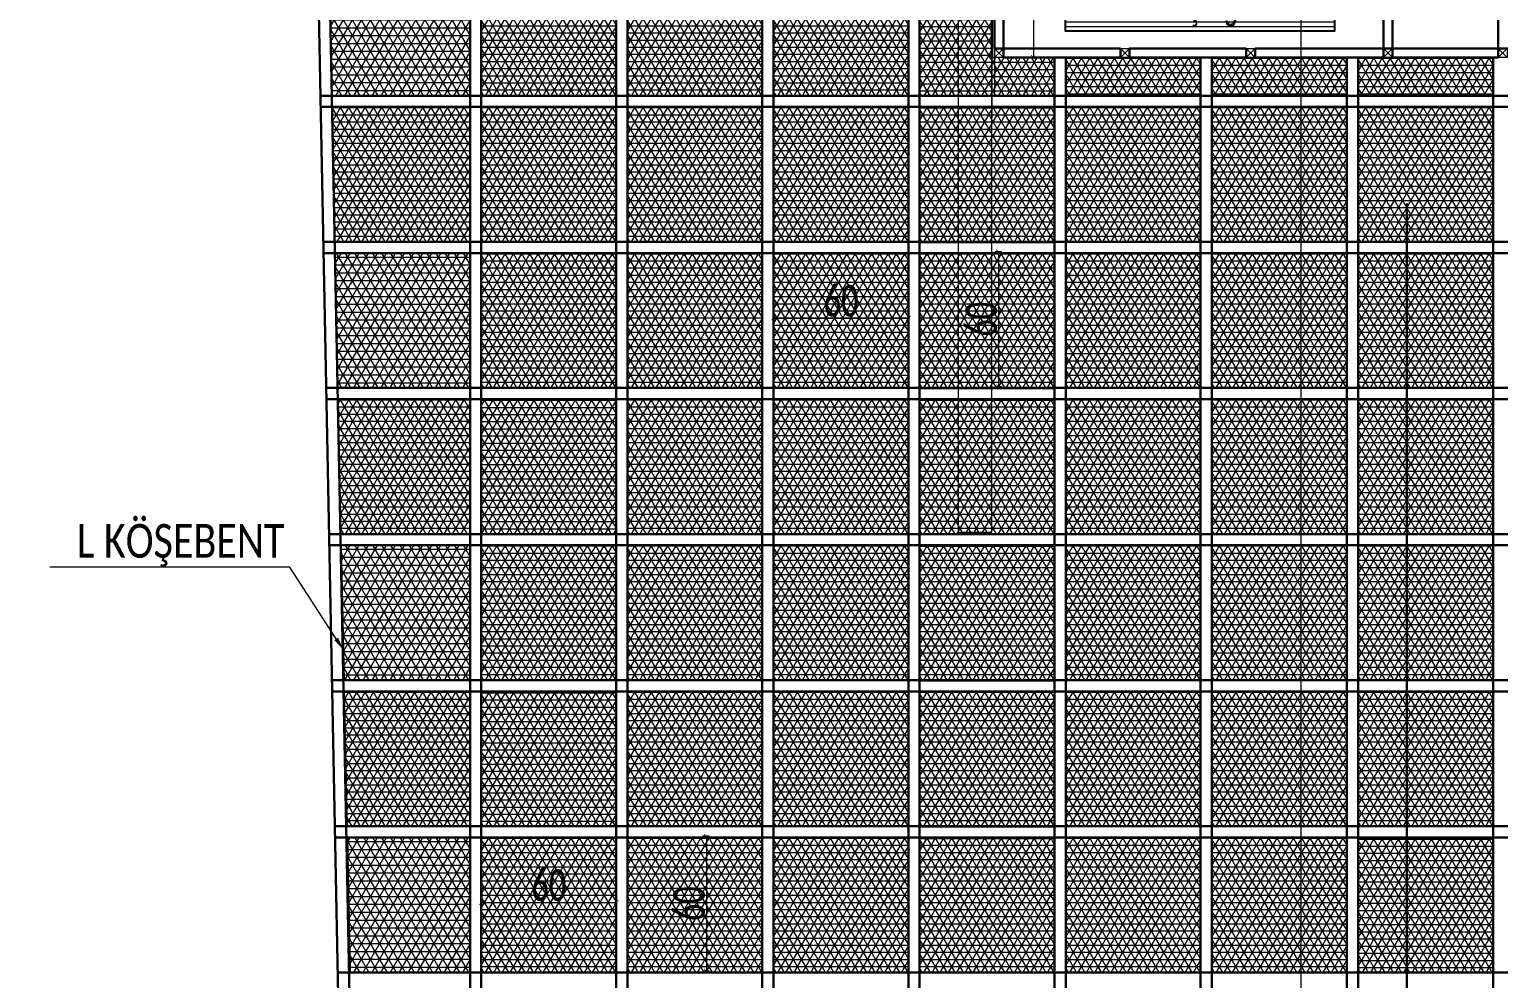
# Model space of a CAD drawing. Header units: millimetres. Extents: x -24 to 530668, y -246875 to -2983.
# Drawn here: x 264647 to 265301, y -110185 to -109763 of the extents above; entities that cross this region are included whole.
import ezdxf
from ezdxf import colors
from ezdxf.entities.mleader import LeaderData, LeaderLine
from ezdxf.enums import TextEntityAlignment as Align
from ezdxf.math import Vec2, Vec3

# ---------------------------------------------------------------- set-up
doc = ezdxf.new("R2010")
doc.units = ezdxf.units.MM
doc.header["$PDMODE"] = 2
doc.layers.get('0').update_dxf_attribs({"lineweight": 20})
for name, color, linetype, lineweight in [('aydınlatma yazı', 1, 'Continuous', 20), ('KP', 167, 'Continuous', 30), ('t_alçıpan', 24, 'Continuous', 25), ('t_demir', 103, 'Continuous', 20), ('t_kutu p', 50, 'Continuous', 30), ('t_olcu', 252, 'Continuous', 20), ('t_tarama', 253, 'Continuous', 5), ('t_yazı', 23, 'Continuous', 25), ('tarama', 137, 'Continuous', 15), ('ölçü', 251, 'Continuous', 5)]:
    doc.layers.add(name, color=color, linetype=linetype, lineweight=lineweight)
doc.layers.add('t_mekanik', color=10, linetype='Continuous')
doc.layers.add('yazı', color=11, linetype='Continuous')
doc.styles.add('BUYUKYAZI', font='arial.ttf', dxfattribs={"height": 20})
doc.styles.add('text2', font='calibri.ttf', dxfattribs={"width": 0.8})
doc.styles.add('txt_tur_1', font='arial.ttf', dxfattribs={"height": 1.5})
doc.styles.add('Ölçü50', font='calibri.ttf', dxfattribs={"width": 0.7})
doc.dimstyles.new('olcu10', dxfattribs={"dimtxt": 14, "dimasz": 2, "dimexe": 1.25, "dimexo": 0.625, "dimgap": 0.5, "dimtad": 1, "dimdec": 1, "dimrnd": 0.5, "dimzin": 9, "dimtxsty": 'Ölçü50', "dimblk": 'ARCHTICK', "dimcen": 2, "dimclrd": 256, "dimclre": 256, "dimclrt": 6, "dimazin": 2, "dimtfac": 1, "dimtdec": 1, "dimtix": 1, "dimtmove": 0, "dimatfit": 3, "dimldrblk": 'ARCHTICK', "dimfxl": 1, "dimlwd": -1, "dimarcsym": 0})

# ---------------------------------------------------------------- blocks, each defined once
blk = doc.blocks.new('A$C50296203')
at = {"layer": 't_kutu p', "lineweight": 9}
for p, q in [((4, 4, 0), (0, 0)), ((4, 0), (0, 4))]:
    blk.add_line(p, q, dxfattribs=at)
blk.add_lwpolyline([(4, 4), (4, 0), (0, 0), (0, 4)], close=True, dxfattribs=at)
blk = doc.blocks.new('menfez')
at = {"layer": 't_demir', "linetype": 'ByBlock'}
for p, q in [((-22, 120), (-22, 0)), ((-20, 120), (-20, 0)), ((-18, 120), (-18, 0)), ((-16, 120), (-16, 0)), ((-14, 120), (-14, 0)), ((-12, 120), (-12, 0)), ((-10, 120), (-10, 0)), ((-8, 120), (-8, 0)), ((-6, 120), (-6, 0)), ((-4, 120), (-4, 0)), ((-2, 120), (-2, 0))]:
    blk.add_line(p, q, dxfattribs=at)
at = {"layer": 't_mekanik', "linetype": 'ByBlock'}
blk.add_lwpolyline([(0, 0), (0, 120), (-24, 120), (-24, 0), (0, 0)], dxfattribs=at)
at = {"layer": 't_yazı', "style": 'BUYUKYAZI', "width": 0.6}
blk.add_text('Emiş ağzı', height=14, rotation=270, dxfattribs=at).set_placement((-22.14, 85.33), align=Align.BOTTOM_LEFT)
blk = doc.blocks.new('EMİSH ALANI')
at = {"layer": 'KP', "color": 251}
for p, q in [((265130.57, -109796.37), (265130.57, -109843.97)), ((265187.77, -109839.97, 0), (265131.77, -109839.97, 0))]:
    blk.add_line(p, q, dxfattribs=at)
at = {"layer": 'KP', "color": 251, "elevation": 0}
for points in [[(265131.77, -109839.97), (265131.77, -109800.37), (265187.77, -109800.37)], [(265135.77, -109796.37), (265135.77, -109843.97), (265187.77, -109843.97), (265187.77, -109839.97)], [(265523.77, -109839.97), (265247.77, -109839.97), (265247.77, -109843.97), (265304.77, -109843.97), (265304.77, -109796.37)], [(265308.77, -109796.37), (265308.77, -109843.97), (265355.77, -109843.97), (265355.77, -109796.37)], [(265243.77, -109839.97), (265191.77, -109839.97), (265191.77, -109843.97), (265243.77, -109843.97), (265243.77, -109839.97)]]:
    blk.add_lwpolyline(points, dxfattribs=at)
at = {"layer": 't_alçıpan', "ltscale": 0.1}
blk.add_line((265130.57, -109843.97), (265131.77, -109843.97, 0), dxfattribs=at)
at = {"layer": 't_olcu', "rotation": 89.99999999999999}
blk.add_blockref('menfez', (265283.12, -109808.17), dxfattribs=at)
at = {"layer": 't_olcu', "linetype": 'ByBlock', "rotation": 180}
for p in [(265135.77, -109839.97, 0), (265191.77, -109839.97, 0), (265247.77, -109839.97, 0), (265308.77, -109839.97, 0), (265359.77, -109839.97, 0)]:
    blk.add_blockref('A$C50296203', p, dxfattribs=at)
blk = doc.blocks.new('_ArchTick')
at = {"color": 0, "linetype": 'ByBlock', "const_width": 0.15}
blk.add_lwpolyline([(-0.5, -0.5), (0.5, 0.5)], dxfattribs=at)
blk = doc.blocks.new('*D910')
at = {"layer": 'DEFPOINTS', "color": 0, "transparency": 16777216}
for p in [(265151.83, -109936.02, -0.4), (265149.04, -109983.97), (265153.61, -109983.97, -0.4)]:
    blk.add_point(p, dxfattribs=at)
at = {"layer": 'ölçü', "lineweight": -2, "transparency": 16777216}
for p, q in [((265151.21, -109936.02), (265147.79, -109936.02)), ((265152.98, -109983.97), (265147.79, -109983.97))]:
    blk.add_line(p, q, dxfattribs=at)
at = {"layer": 'ölçü', "transparency": 16777216}
blk.add_line((265149.04, -109936.02), (265149.04, -109983.97), dxfattribs=at)
at = {"layer": 'ölçü', "transparency": 16777216, "xscale": 2, "yscale": 2, "zscale": 2}
for p, rotation in [((265149.04, -109936.02), 90), ((265149.04, -109983.97), 270)]:
    blk.add_blockref('_ArchTick', p, dxfattribs=dict(at, rotation=rotation))
at = {"layer": 'ölçü', "color": 6, "transparency": 16777216, "insert": (265141.37, -109960), "char_height": 14, "attachment_point": 5, "rotation": 90, "style": 'Ölçü50'}
blk.add_mtext('50', dxfattribs=at)
blk = doc.blocks.new('SKDF')
at = {"layer": 't_tarama'}
h = blk.add_hatch(dxfattribs=at)
h.set_pattern_fill('ANSI33', color=256, angle=90, style=0)
h.set_pattern_definition([(135, (232299.4867, -125028.596), (-4.490128, -4.490128), []), (135, (232299.4867, -125024.106), (-4.490128, -4.490128), [3.175, -1.5875])])
edge = h.paths.add_edge_path()
edge.add_arc((260619.24, -110698.6), 30, 0, 360)
edge = h.paths.add_edge_path()
edge.add_arc((259794.49, -110698.6), 30, 0, 360)
h.paths.add_polyline_path([(259346.99, -109843.6), (259416.99, -109843.6), (259416.99, -109913.6), (259346.99, -109913.6)])
for p, q in [((259784.49, -112528.6, -17966.19), (259784.49, -109266.33, -17966.19)), ((259346.99, -109913.6), (259363.45, -110756.63)), ((259346.99, -109914.53), (259363.45, -110757.13, 2.26))]:
    blk.add_line(p, q, dxfattribs=at)
for points in [[(259631.99, -109914.53), (259631.99, -110173.64), (259646.99, -110173.64), (259646.99, -109914.53), (259631.99, -109914.53)], [(259646.99, -109914.53), (259646.99, -109989.53)]]:
    blk.add_lwpolyline(points, dxfattribs=at)
at = {"layer": 't_tarama', "style": 'txt_tur_1'}
for tag, p in [('19S', (258900.86, -109894.01, -17966.19)), ('20T', (258887.48, -110719.01, -17966.19)), ('21U', (258887.48, -111705.01, -17966.19)), ('22V', (258887.48, -112544.01, -17966.19))]:
    blk.add_attdef(tag, text='', height=30, dxfattribs=at).set_placement(p, align=Align.CENTER)
blk = doc.blocks.new('*D720')
at = {"layer": 'DEFPOINTS', "color": 0, "transparency": 16777216}
for p in [(264978.45, -109881.92, -0.4), (265038.44, -109883.55, -0.4), (265038.44, -109891.48)]:
    blk.add_point(p, dxfattribs=at)
at = {"layer": 'ölçü', "lineweight": -2, "transparency": 16777216}
for p, q in [((264978.45, -109882.54), (264978.45, -109892.73)), ((265038.44, -109884.17), (265038.44, -109892.73))]:
    blk.add_line(p, q, dxfattribs=at)
at = {"layer": 'ölçü', "transparency": 16777216}
blk.add_line((264978.45, -109891.48), (265038.44, -109891.48), dxfattribs=at)
at = {"layer": 'ölçü', "transparency": 16777216, "xscale": 2, "yscale": 2, "zscale": 2, "rotation": 180}
blk.add_blockref('_ArchTick', (264978.45, -109891.48), dxfattribs=at)
at = {"layer": 'ölçü', "transparency": 16777216, "xscale": 2, "yscale": 2, "zscale": 2}
blk.add_blockref('_ArchTick', (265038.44, -109891.48), dxfattribs=at)
at = {"layer": 'ölçü', "color": 6, "transparency": 16777216, "insert": (265008.44, -109883.81), "char_height": 14, "attachment_point": 5, "style": 'Ölçü50'}
blk.add_mtext('60', dxfattribs=at)
blk = doc.blocks.new('*D721')
at = {"layer": 'DEFPOINTS', "color": 0, "transparency": 16777216}
for p in [(265076.25, -109862.01), (265076.25, -109922.01), (265078.52, -109922.01)]:
    blk.add_point(p, dxfattribs=at)
at = {"layer": 'ölçü', "lineweight": -2, "transparency": 16777216}
for p, q in [((265076.88, -109862.01), (265079.77, -109862.01)), ((265076.88, -109922.01), (265079.77, -109922.01))]:
    blk.add_line(p, q, dxfattribs=at)
at = {"layer": 'ölçü', "transparency": 16777216}
blk.add_line((265078.52, -109862.01), (265078.52, -109922.01), dxfattribs=at)
at = {"layer": 'ölçü', "transparency": 16777216, "xscale": 2, "yscale": 2, "zscale": 2}
for p, rotation in [((265078.52, -109862.01), 90), ((265078.52, -109922.01), 270)]:
    blk.add_blockref('_ArchTick', p, dxfattribs=dict(at, rotation=rotation))
at = {"layer": 'ölçü', "color": 6, "transparency": 16777216, "insert": (265070.85, -109892.01), "char_height": 14, "attachment_point": 5, "rotation": 90, "style": 'Ölçü50'}
blk.add_mtext('60', dxfattribs=at)
blk = doc.blocks.new('*D730')
at = {"layer": 'DEFPOINTS', "color": 0, "transparency": 16777216}
for p in [(264848.45, -110141.92, -0.4), (264908.44, -110143.55, -0.4), (264908.44, -110151.48)]:
    blk.add_point(p, dxfattribs=at)
at = {"layer": 'ölçü', "lineweight": -2, "transparency": 16777216}
for p, q in [((264848.45, -110142.54), (264848.45, -110152.73)), ((264908.44, -110144.17), (264908.44, -110152.73))]:
    blk.add_line(p, q, dxfattribs=at)
at = {"layer": 'ölçü', "transparency": 16777216}
blk.add_line((264848.45, -110151.48), (264908.44, -110151.48), dxfattribs=at)
at = {"layer": 'ölçü', "transparency": 16777216, "xscale": 2, "yscale": 2, "zscale": 2, "rotation": 180}
blk.add_blockref('_ArchTick', (264848.45, -110151.48), dxfattribs=at)
at = {"layer": 'ölçü', "transparency": 16777216, "xscale": 2, "yscale": 2, "zscale": 2}
blk.add_blockref('_ArchTick', (264908.44, -110151.48), dxfattribs=at)
at = {"layer": 'ölçü', "color": 6, "transparency": 16777216, "insert": (264878.44, -110143.81), "char_height": 14, "attachment_point": 5, "style": 'Ölçü50'}
blk.add_mtext('60', dxfattribs=at)
blk = doc.blocks.new('*D731')
at = {"layer": 'DEFPOINTS', "color": 0, "transparency": 16777216}
for p in [(264946.25, -110122.01), (264946.25, -110182.01), (264948.52, -110182.01)]:
    blk.add_point(p, dxfattribs=at)
at = {"layer": 'ölçü', "lineweight": -2, "transparency": 16777216}
for p, q in [((264946.88, -110122.01), (264949.77, -110122.01)), ((264946.88, -110182.01), (264949.77, -110182.01))]:
    blk.add_line(p, q, dxfattribs=at)
at = {"layer": 'ölçü', "transparency": 16777216}
blk.add_line((264948.52, -110122.01), (264948.52, -110182.01), dxfattribs=at)
at = {"layer": 'ölçü', "transparency": 16777216, "xscale": 2, "yscale": 2, "zscale": 2}
for p, rotation in [((264948.52, -110122.01), 90), ((264948.52, -110182.01), 270)]:
    blk.add_blockref('_ArchTick', p, dxfattribs=dict(at, rotation=rotation))
at = {"layer": 'ölçü', "color": 6, "transparency": 16777216, "insert": (264940.85, -110152.01), "char_height": 14, "attachment_point": 5, "rotation": 90, "style": 'Ölçü50'}
blk.add_mtext('60', dxfattribs=at)
blk = doc.blocks.new('TAVANN')
at = {"layer": 'tarama'}
h = blk.add_hatch(dxfattribs=at)
h.set_pattern_fill('NET3', color=256, scale=1.1)
h.paths.add_polyline_path([(264835.73, -109941.02), (264898.43, -109941.02), (264898.43, -110001.02), (264837, -110001.02)])
h = blk.add_hatch(dxfattribs=at)
h.set_pattern_fill('NET3', color=256)
h.set_pattern_definition([(0, (-0.057, 65), (0, 3.175), []), (60, (-0.057, 65), (-2.749630657, 1.5875), []), (120, (-0.057, 65), (-2.749630657, -1.5875), [])])
h.paths.add_polyline_path([(264963.37, -110001.02), (264903.37, -110001.02), (264903.37, -109941.02), (264963.37, -109941.02)])
h = blk.add_hatch(dxfattribs=at)
h.set_pattern_fill('NET3', color=256)
h.set_pattern_definition([(0, (64.943, 65), (0, 3.175), []), (60, (64.943, 65), (-2.749630657, 1.5875), []), (120, (64.943, 65), (-2.749630657, -1.5875), [])])
h.paths.add_polyline_path([(265028.37, -110001.02), (264968.37, -110001.02), (264968.37, -109941.02), (265028.37, -109941.02)])
h = blk.add_hatch(dxfattribs=at)
h.set_pattern_fill('NET3', color=256)
h.set_pattern_definition([(0, (130, 65), (0, 3.175), []), (60, (130, 65), (-2.749630657, 1.5875), []), (120, (130, 65), (-2.749630657, -1.5875), [])])
h.paths.add_polyline_path([(265093.43, -110001.02), (265033.43, -110001.02), (265033.43, -109941.02), (265093.43, -109941.02)])
h = blk.add_hatch(dxfattribs=at)
h.set_pattern_fill('NET3', color=256)
h.set_pattern_definition([(0, (195, 64.6093), (0, 3.175), []), (60, (195, 64.6093), (-2.749630657, 1.5875), []), (120, (195, 64.6093), (-2.749630657, -1.5875), [])])
h.paths.add_polyline_path([(265131.77, -110001.02), (265098.43, -110001.41), (265098.43, -109941.41), (265131.77, -109941.41), (265130.62, -109970.67), (265130.57, -109983.97), (265158.43, -109983.97), (265158.19, -110001.02)])
h = blk.add_hatch(dxfattribs=at)
h.set_pattern_fill('NET3', color=256)
h.set_pattern_definition([(0, (260, 22.0432), (0, 3.175), []), (60, (260, 22.0432), (-2.749630657, 1.5875), []), (120, (260, 22.0432), (-2.749630657, -1.5875), [])])
h.paths.add_polyline_path([(265223.43, -110001.02), (265163.43, -110001.02), (265163.43, -109983.97), (265223.43, -109983.97)])
h = blk.add_hatch(dxfattribs=at)
h.set_pattern_fill('NET3', color=256)
h.set_pattern_definition([(0, (325, 22.0432), (0, 3.175), []), (60, (325, 22.0432), (-2.749630657, 1.5875), []), (120, (325, 22.0432), (-2.749630657, -1.5875), [])])
h.paths.add_polyline_path([(265288.43, -110001.02), (265228.43, -110001.02), (265228.43, -109983.97), (265288.43, -109983.97)])
h = blk.add_hatch(dxfattribs=at)
h.set_pattern_fill('NET3', color=256)
h.set_pattern_definition([(0, (390.057, 22.0432), (0, 3.175), []), (60, (390.057, 22.0432), (-2.749630657, 1.5875), []), (120, (390.057, 22.0432), (-2.749630657, -1.5875), [])])
h.paths.add_polyline_path([(265353.48, -110001.02), (265293.48, -110001.02), (265293.48, -109983.97), (265353.48, -109983.97)])
h = blk.add_hatch(dxfattribs=at)
h.set_pattern_fill('NET3', color=256)
h.paths.add_polyline_path([(264837.11, -110006.02), (264898.43, -110006.02), (264898.43, -110066.02), (264838.38, -110066.02)])
h = blk.add_hatch(dxfattribs=at)
h.set_pattern_fill('NET3', color=256)
h.paths.add_polyline_path([(264963.43, -110066.02), (264903.43, -110066.02), (264903.43, -110006.02), (264963.43, -110006.02)])
h = blk.add_hatch(dxfattribs=at)
h.set_pattern_fill('NET3', color=256)
h.set_pattern_definition([(0, (64.943, 0), (0, 3.175), []), (60, (64.943, 0), (-2.749630657, 1.5875), []), (120, (64.943, 0), (-2.749630657, -1.5875), [])])
h.paths.add_polyline_path([(265028.37, -110066.02), (264968.37, -110066.02), (264968.37, -110006.02), (265028.37, -110006.02)])
h = blk.add_hatch(dxfattribs=at)
h.set_pattern_fill('NET3', color=256)
h.set_pattern_definition([(0, (130, 0), (0, 3.175), []), (60, (130, 0), (-2.749630657, 1.5875), []), (120, (130, 0), (-2.749630657, -1.5875), [])])
h.paths.add_polyline_path([(265093.43, -110066.02), (265033.43, -110066.02), (265033.43, -110006.02), (265093.43, -110006.02)])
h = blk.add_hatch(dxfattribs=at)
h.set_pattern_fill('NET3', color=256)
h.set_pattern_definition([(0, (195, 0), (0, 3.175), []), (60, (195, 0), (-2.749630657, 1.5875), []), (120, (195, 0), (-2.749630657, -1.5875), [])])
h.paths.add_polyline_path([(265158.43, -110066.02), (265098.43, -110066.02), (265098.43, -110006.02), (265158.43, -110006.02)])
h = blk.add_hatch(dxfattribs=at)
h.set_pattern_fill('NET3', color=256)
h.set_pattern_definition([(0, (260, 0), (0, 3.175), []), (60, (260, 0), (-2.749630657, 1.5875), []), (120, (260, 0), (-2.749630657, -1.5875), [])])
h.paths.add_polyline_path([(265223.43, -110066.02), (265163.43, -110066.02), (265163.43, -110006.02), (265223.43, -110006.02)])
h = blk.add_hatch(dxfattribs=at)
h.set_pattern_fill('NET3', color=256)
h.set_pattern_definition([(0, (325, 0), (0, 3.175), []), (60, (325, 0), (-2.749630657, 1.5875), []), (120, (325, 0), (-2.749630657, -1.5875), [])])
h.paths.add_polyline_path([(265288.43, -110066.02), (265228.43, -110066.02), (265228.43, -110006.02), (265288.43, -110006.02)])
h = blk.add_hatch(dxfattribs=at)
h.set_pattern_fill('NET3', color=256)
h.set_pattern_definition([(0, (390.057, 0), (0, 3.175), []), (60, (390.057, 0), (-2.749630657, 1.5875), []), (120, (390.057, 0), (-2.749630657, -1.5875), [])])
h.paths.add_polyline_path([(265353.48, -110066.02), (265293.48, -110066.02), (265293.48, -110006.02), (265353.48, -110006.02)])
h = blk.add_hatch(dxfattribs=at)
h.set_pattern_fill('NET3', color=256, scale=1.1)
h.set_pattern_definition([(0, (0, -130), (0, 3.4925), []), (60, (0, -130), (-3.024593723, 1.74625), []), (120, (0, -130), (-3.024593723, -1.74625), [])])
h.paths.add_polyline_path([(264838.44, -110071.02), (264898.43, -110071.02), (264898.43, -110131.02), (264839.71, -110131.02)])
h = blk.add_hatch(dxfattribs=at)
h.set_pattern_fill('NET3', color=256)
h.set_pattern_definition([(0, (-0.057, -65), (0, 3.175), []), (60, (-0.057, -65), (-2.749630657, 1.5875), []), (120, (-0.057, -65), (-2.749630657, -1.5875), [])])
h.paths.add_polyline_path([(264963.37, -110131.02), (264903.37, -110131.02), (264903.37, -110071.02), (264963.37, -110071.02)])
h = blk.add_hatch(dxfattribs=at)
h.set_pattern_fill('NET3', color=256)
h.set_pattern_definition([(0, (64.943, -65), (0, 3.175), []), (60, (64.943, -65), (-2.749630657, 1.5875), []), (120, (64.943, -65), (-2.749630657, -1.5875), [])])
h.paths.add_polyline_path([(265028.37, -110131.02), (264968.37, -110131.02), (264968.37, -110071.02), (265028.37, -110071.02)])
h = blk.add_hatch(dxfattribs=at)
h.set_pattern_fill('NET3', color=256)
h.set_pattern_definition([(0, (130, -65), (0, 3.175), []), (60, (130, -65), (-2.749630657, 1.5875), []), (120, (130, -65), (-2.749630657, -1.5875), [])])
h.paths.add_polyline_path([(265093.43, -110131.02), (265033.43, -110131.02), (265033.43, -110071.02), (265093.43, -110071.02)])
h = blk.add_hatch(dxfattribs=at)
h.set_pattern_fill('NET3', color=256)
h.set_pattern_definition([(0, (195, -65), (0, 3.175), []), (60, (195, -65), (-2.749630657, 1.5875), []), (120, (195, -65), (-2.749630657, -1.5875), [])])
h.paths.add_polyline_path([(265158.43, -110131.02), (265098.43, -110131.02), (265098.43, -110071.02), (265158.43, -110071.02)])
h = blk.add_hatch(dxfattribs=at)
h.set_pattern_fill('NET3', color=256)
h.set_pattern_definition([(0, (259.943, -65), (0, 3.175), []), (60, (259.943, -65), (-2.749630657, 1.5875), []), (120, (259.943, -65), (-2.749630657, -1.5875), [])])
h.paths.add_polyline_path([(265223.37, -110131.02), (265163.37, -110131.02), (265163.37, -110071.02), (265223.37, -110071.02)])
h = blk.add_hatch(dxfattribs=at)
h.set_pattern_fill('NET3', color=256)
h.set_pattern_definition([(0, (325.057, -65), (0, 3.175), []), (60, (325.057, -65), (-2.749630657, 1.5875), []), (120, (325.057, -65), (-2.749630657, -1.5875), [])])
h.paths.add_polyline_path([(265288.48, -110131.02), (265228.48, -110131.02), (265228.48, -110071.02), (265288.48, -110071.02)])
h = blk.add_hatch(dxfattribs=at)
h.set_pattern_fill('NET3', color=256)
h.set_pattern_definition([(0, (390.057, -65), (0, 3.175), []), (60, (390.057, -65), (-2.749630657, 1.5875), []), (120, (390.057, -65), (-2.749630657, -1.5875), [])])
h.paths.add_polyline_path([(265353.48, -110131.02), (265293.48, -110131.02), (265293.48, -110071.02), (265353.48, -110071.02)])
h = blk.add_hatch(dxfattribs=at)
h.set_pattern_fill('NET3', color=256)
h.set_pattern_definition([(0, (0, -130), (0, 3.175), []), (60, (0, -130), (-2.749630657, 1.5875), []), (120, (0, -130), (-2.749630657, -1.5875), [])])
h.paths.add_polyline_path([(264839.87, -110136.02), (264898.43, -110136.02), (264898.43, -110196.02), (264841.15, -110196.02)])
h = blk.add_hatch(dxfattribs=at)
h.set_pattern_fill('NET3', color=256)
h.paths.add_polyline_path([(264963.43, -110586.02), (264903.43, -110586.02), (264903.43, -110526.02), (264963.43, -110526.02)])
h.paths.add_polyline_path([(264963.43, -110196.02), (264903.43, -110196.02), (264903.43, -110136.02), (264963.43, -110136.02)])
h = blk.add_hatch(dxfattribs=at)
h.set_pattern_fill('NET3', color=256)
h.set_pattern_definition([(0, (64.943, -130), (0, 3.175), []), (60, (64.943, -130), (-2.749630657, 1.5875), []), (120, (64.943, -130), (-2.749630657, -1.5875), [])])
h.paths.add_polyline_path([(265028.37, -110196.02), (264968.37, -110196.02), (264968.37, -110136.02), (265028.37, -110136.02)])
h = blk.add_hatch(dxfattribs=at)
h.set_pattern_fill('NET3', color=256)
h.set_pattern_definition([(0, (130, -130), (0, 3.175), []), (60, (130, -130), (-2.749630657, 1.5875), []), (120, (130, -130), (-2.749630657, -1.5875), [])])
h.paths.add_polyline_path([(265093.43, -110196.02), (265033.43, -110196.02), (265033.43, -110136.02), (265093.43, -110136.02)])
h = blk.add_hatch(dxfattribs=at)
h.set_pattern_fill('NET3', color=256)
h.set_pattern_definition([(0, (195, -130), (0, 3.175), []), (60, (195, -130), (-2.749630657, 1.5875), []), (120, (195, -130), (-2.749630657, -1.5875), [])])
h.paths.add_polyline_path([(265158.43, -110196.02), (265098.43, -110196.02), (265098.43, -110136.02), (265158.43, -110136.02)])
h = blk.add_hatch(dxfattribs=at)
h.set_pattern_fill('NET3', color=256)
h.set_pattern_definition([(0, (259.943, -130), (0, 3.175), []), (60, (259.943, -130), (-2.749630657, 1.5875), []), (120, (259.943, -130), (-2.749630657, -1.5875), [])])
h.paths.add_polyline_path([(265223.37, -110196.02), (265163.37, -110196.02), (265163.37, -110136.02), (265223.37, -110136.02)])
h = blk.add_hatch(dxfattribs=at)
h.set_pattern_fill('NET3', color=256)
h.set_pattern_definition([(0, (325.057, -130), (0, 3.175), []), (60, (325.057, -130), (-2.749630657, 1.5875), []), (120, (325.057, -130), (-2.749630657, -1.5875), [])])
h.paths.add_polyline_path([(265288.48, -110196.02), (265228.48, -110196.02), (265228.48, -110136.02), (265288.48, -110136.02)])
h = blk.add_hatch(dxfattribs=at)
h.set_pattern_fill('NET3', color=256)
h.set_pattern_definition([(0, (390.057, -130), (0, 3.175), []), (60, (390.057, -130), (-2.749630657, 1.5875), []), (120, (390.057, -130), (-2.749630657, -1.5875), [])])
h.paths.add_polyline_path([(265353.48, -110196.02), (265293.48, -110196.02), (265293.48, -110136.02), (265353.48, -110136.02)])
h = blk.add_hatch(dxfattribs=at)
h.set_pattern_fill('NET3', color=256, scale=1.1)
h.set_pattern_definition([(0, (0, -260), (0, 3.4925), []), (60, (0, -260), (-3.024593723, 1.74625), []), (120, (0, -260), (-3.024593723, -1.74625), [])])
h.paths.add_polyline_path([(264841.25, -110201.02), (264898.43, -110201.02), (264898.43, -110261.02), (264842.53, -110261.02)])
h = blk.add_hatch(dxfattribs=at)
h.set_pattern_fill('NET3', color=256)
h.set_pattern_definition([(0, (-0.057, -195), (0, 3.175), []), (60, (-0.057, -195), (-2.749630657, 1.5875), []), (120, (-0.057, -195), (-2.749630657, -1.5875), [])])
h.paths.add_polyline_path([(264963.37, -110261.02), (264903.37, -110261.02), (264903.37, -110201.02), (264963.37, -110201.02)])
h = blk.add_hatch(dxfattribs=at)
h.set_pattern_fill('NET3', color=256)
h.set_pattern_definition([(0, (64.943, -195), (0, 3.175), []), (60, (64.943, -195), (-2.749630657, 1.5875), []), (120, (64.943, -195), (-2.749630657, -1.5875), [])])
h.paths.add_polyline_path([(265028.37, -110261.02), (264968.37, -110261.02), (264968.37, -110201.02), (265028.37, -110201.02)])
h = blk.add_hatch(dxfattribs=at)
h.set_pattern_fill('NET3', color=256)
h.set_pattern_definition([(0, (130, -195), (0, 3.175), []), (60, (130, -195), (-2.749630657, 1.5875), []), (120, (130, -195), (-2.749630657, -1.5875), [])])
h.paths.add_polyline_path([(265093.43, -110261.02), (265033.43, -110261.02), (265033.43, -110201.02), (265093.43, -110201.02)])
h = blk.add_hatch(dxfattribs=at)
h.set_pattern_fill('NET3', color=256)
h.set_pattern_definition([(0, (195, -195), (0, 3.175), []), (60, (195, -195), (-2.749630657, 1.5875), []), (120, (195, -195), (-2.749630657, -1.5875), [])])
h.paths.add_polyline_path([(265158.43, -110261.02), (265098.43, -110261.02), (265098.43, -110201.02), (265158.43, -110201.02)])
h = blk.add_hatch(dxfattribs=at)
h.set_pattern_fill('NET3', color=256)
h.set_pattern_definition([(0, (259.943, -195), (0, 3.175), []), (60, (259.943, -195), (-2.749630657, 1.5875), []), (120, (259.943, -195), (-2.749630657, -1.5875), [])])
h.paths.add_polyline_path([(265223.37, -110261.02), (265163.37, -110261.02), (265163.37, -110201.02), (265223.37, -110201.02)])
h = blk.add_hatch(dxfattribs=at)
h.set_pattern_fill('NET3', color=256)
h.set_pattern_definition([(0, (325.057, -195), (0, 3.175), []), (60, (325.057, -195), (-2.749630657, 1.5875), []), (120, (325.057, -195), (-2.749630657, -1.5875), [])])
h.paths.add_polyline_path([(265288.48, -110261.02), (265228.48, -110261.02), (265228.48, -110201.02), (265288.48, -110201.02)])
h = blk.add_hatch(dxfattribs=at)
h.set_pattern_fill('NET3', color=256)
h.set_pattern_definition([(0, (390.057, -195), (0, 3.175), []), (60, (390.057, -195), (-2.749630657, 1.5875), []), (120, (390.057, -195), (-2.749630657, -1.5875), [])])
h.paths.add_polyline_path([(265353.48, -110261.02), (265293.48, -110261.02), (265293.48, -110201.02), (265353.48, -110201.02)])
h = blk.add_hatch(dxfattribs=at)
h.set_pattern_fill('NET3', color=256)
h.set_pattern_definition([(0, (0, -260), (0, 3.175), []), (60, (0, -260), (-2.749630657, 1.5875), []), (120, (0, -260), (-2.749630657, -1.5875), [])])
h.paths.add_polyline_path([(264842.64, -110266.02), (264898.43, -110266.02), (264898.43, -110326.02), (264843.91, -110326.02)])
h = blk.add_hatch(dxfattribs=at)
h.set_pattern_fill('NET3', color=256)
h.paths.add_polyline_path([(264963.43, -110326.02), (264903.43, -110326.02), (264903.43, -110266.02), (264963.43, -110266.02)])
h = blk.add_hatch(dxfattribs=at)
h.set_pattern_fill('NET3', color=256)
h.set_pattern_definition([(0, (64.943, -260), (0, 3.175), []), (60, (64.943, -260), (-2.749630657, 1.5875), []), (120, (64.943, -260), (-2.749630657, -1.5875), [])])
h.paths.add_polyline_path([(265028.37, -110326.02), (264968.37, -110326.02), (264968.37, -110266.02), (265028.37, -110266.02)])
h = blk.add_hatch(dxfattribs=at)
h.set_pattern_fill('NET3', color=256)
h.set_pattern_definition([(0, (130, -260), (0, 3.175), []), (60, (130, -260), (-2.749630657, 1.5875), []), (120, (130, -260), (-2.749630657, -1.5875), [])])
h.paths.add_polyline_path([(265093.43, -110326.02), (265033.43, -110326.02), (265033.43, -110266.02), (265093.43, -110266.02)])
h = blk.add_hatch(dxfattribs=at)
h.set_pattern_fill('NET3', color=256)
h.set_pattern_definition([(0, (195, -260), (0, 3.175), []), (60, (195, -260), (-2.749630657, 1.5875), []), (120, (195, -260), (-2.749630657, -1.5875), [])])
h.paths.add_polyline_path([(265158.43, -110326.02), (265098.43, -110326.02), (265098.43, -110266.02), (265158.43, -110266.02)])
h = blk.add_hatch(dxfattribs=at)
h.set_pattern_fill('NET3', color=256)
h.set_pattern_definition([(0, (259.943, -260), (0, 3.175), []), (60, (259.943, -260), (-2.749630657, 1.5875), []), (120, (259.943, -260), (-2.749630657, -1.5875), [])])
h.paths.add_polyline_path([(265223.37, -110326.02), (265163.37, -110326.02), (265163.37, -110266.02), (265223.37, -110266.02)])
h = blk.add_hatch(dxfattribs=at)
h.set_pattern_fill('NET3', color=256)
h.set_pattern_definition([(0, (325.057, -260), (0, 3.175), []), (60, (325.057, -260), (-2.749630657, 1.5875), []), (120, (325.057, -260), (-2.749630657, -1.5875), [])])
h.paths.add_polyline_path([(265288.48, -110326.02), (265228.48, -110326.02), (265228.48, -110266.02), (265288.48, -110266.02)])
h = blk.add_hatch(dxfattribs=at)
h.set_pattern_fill('NET3', color=256)
h.set_pattern_definition([(0, (390.057, -260), (0, 3.175), []), (60, (390.057, -260), (-2.749630657, 1.5875), []), (120, (390.057, -260), (-2.749630657, -1.5875), [])])
h.paths.add_polyline_path([(265353.48, -110326.02), (265293.48, -110326.02), (265293.48, -110266.02), (265353.48, -110266.02)])
h = blk.add_hatch(dxfattribs=at)
h.set_pattern_fill('NET3', color=256, scale=1.1)
h.set_pattern_definition([(0, (0, -390), (0, 3.4925), []), (60, (0, -390), (-3.024593723, 1.74625), []), (120, (0, -390), (-3.024593723, -1.74625), [])])
edge = h.paths.add_edge_path()
edge.add_line((264844.43, -110331.02), (264898.43, -110331.02))
edge.add_line((264898.43, -110331.02), (264898.43, -110391.02))
edge.add_line((264898.43, -110391.02), (264845.29, -110390.84))
edge.add_line((264845.29, -110390.84), (264844.01, -110330.84))
h = blk.add_hatch(dxfattribs=at)
h.set_pattern_fill('NET3', color=256)
h.set_pattern_definition([(0, (0, -325), (0, 3.175), []), (60, (0, -325), (-2.749630657, 1.5875), []), (120, (0, -325), (-2.749630657, -1.5875), [])])
h.paths.add_polyline_path([(264963.43, -110391.02), (264903.43, -110391.02), (264903.43, -110331.02), (264963.43, -110331.02)])
h = blk.add_hatch(dxfattribs=at)
h.set_pattern_fill('NET3', color=256)
h.set_pattern_definition([(0, (65, -325), (0, 3.175), []), (60, (65, -325), (-2.749630657, 1.5875), []), (120, (65, -325), (-2.749630657, -1.5875), [])])
h.paths.add_polyline_path([(265028.43, -110391.02), (264968.43, -110391.02), (264968.43, -110331.02), (265028.43, -110331.02)])
h = blk.add_hatch(dxfattribs=at)
h.set_pattern_fill('NET3', color=256)
h.set_pattern_definition([(0, (130, -325), (0, 3.175), []), (60, (130, -325), (-2.749630657, 1.5875), []), (120, (130, -325), (-2.749630657, -1.5875), [])])
h.paths.add_polyline_path([(265093.43, -110391.02), (265033.43, -110391.02), (265033.43, -110331.02), (265093.43, -110331.02)])
h = blk.add_hatch(dxfattribs=at)
h.set_pattern_fill('NET3', color=256)
h.set_pattern_definition([(0, (195, -325), (0, 3.175), []), (60, (195, -325), (-2.749630657, 1.5875), []), (120, (195, -325), (-2.749630657, -1.5875), [])])
h.paths.add_polyline_path([(265158.43, -110391.02), (265098.43, -110391.02), (265098.43, -110331.02), (265158.43, -110331.02)])
h = blk.add_hatch(dxfattribs=at)
h.set_pattern_fill('NET3', color=256)
h.set_pattern_definition([(0, (260, -325), (0, 3.175), []), (60, (260, -325), (-2.749630657, 1.5875), []), (120, (260, -325), (-2.749630657, -1.5875), [])])
h.paths.add_polyline_path([(265223.43, -110391.02), (265163.43, -110391.02), (265163.43, -110331.02), (265223.43, -110331.02)])
h = blk.add_hatch(dxfattribs=at)
h.set_pattern_fill('NET3', color=256)
h.set_pattern_definition([(0, (325, -325), (0, 3.175), []), (60, (325, -325), (-2.749630657, 1.5875), []), (120, (325, -325), (-2.749630657, -1.5875), [])])
h.paths.add_polyline_path([(265288.43, -110391.02), (265228.43, -110391.02), (265228.43, -110331.02), (265288.43, -110331.02)])
h = blk.add_hatch(dxfattribs=at)
h.set_pattern_fill('NET3', color=256)
h.set_pattern_definition([(0, (390.057, -325.3907), (0, 3.175), []), (60, (390.057, -325.3907), (-2.749630657, 1.5875), []), (120, (390.057, -325.3907), (-2.749630657, -1.5875), [])])
h.paths.add_polyline_path([(265353.48, -110391.41), (265293.48, -110391.41), (265293.48, -110331.41), (265353.48, -110331.41)])
at = {"layer": 'KP', "color": 108}
for p, q in [((264830.62, -109936.02), (264847.16, -110778.12)), ((264835.63, -109936.02), (264852.05, -110773.12))]:
    blk.add_line(p, q, dxfattribs=at)
at = {"layer": 'KP', "color": 108, "elevation": 0}
for points in [[(264898.43, -109941.02), (264898.43, -110773.12)], [(264903.43, -109941.02), (264903.43, -110773.12)], [(264963.43, -109941.02), (264963.43, -110705.02)], [(264963.43, -109941.02), (264963.43, -110773.12)], [(264968.43, -109941.02), (264968.43, -110705.02)], [(264968.43, -109941.02), (264968.43, -110773.12)], [(265028.43, -109941.02), (265028.43, -110705.02)], [(265028.43, -109941.02), (265028.43, -110773.12)], [(265033.43, -109941.02), (265033.43, -110705.02)], [(265033.43, -109941.02), (265033.43, -110773.12)], [(265093.43, -109941.02), (265093.43, -110705.02)], [(265093.43, -109941.02), (265093.43, -110773.12)], [(265098.43, -109941.02), (265098.43, -110709.02)], [(265098.43, -109941.02), (265098.43, -110773.12)], [(265158.43, -109983.97), (265158.43, -111341.2)], [(265163.43, -109983.97), (265163.43, -111341.2)], [(265223.43, -109983.97), (265223.43, -111341.2)], [(265228.43, -109983.97), (265228.43, -111341.2)], [(265353.54, -109983.97), (265353.54, -111550.55)], [(265353.54, -109983.97), (265353.54, -111431.02)], [(265158.43, -110001.02), (265158.43, -111261.03)], [(265163.43, -110001.02), (265163.43, -111261.04)], [(265315.2, -110048.97), (265315.2, -111610.55)], [(264833.49, -110071.02), (266363.62, -110071.02)], [(264834.77, -110131.02), (266363.62, -110131.02)], [(264834.87, -110136.02), (266363.62, -110136.02)], [(264838.38, -110331.02), (266363.62, -110331.02)], [(264839.56, -110391.02), (266363.62, -110391.02)]]:
    blk.add_lwpolyline(points, dxfattribs=at)
at = {"layer": 'KP', "color": 108}
for points in [[(265288.48, -109983.97), (265288.48, -111341.2)], [(265293.48, -109983.97), (265293.43, -111341.19)], [(265293.48, -109983.97), (265293.48, -111261.11)], [(264832, -110001.02), (266363.62, -110001.02)], [(264832.11, -110006.02), (266363.62, -110006.02)], [(264833.38, -110066.02), (266363.62, -110066.02)], [(264838.38, -110071.02), (266363.62, -110071.02)], [(264839.77, -110131.02), (266363.62, -110131.02)], [(264839.77, -110131.02), (266363.62, -110131.02)], [(264839.87, -110136.02), (266363.62, -110136.02)], [(264836.15, -110196.02), (266363.62, -110196.02)], [(264836.25, -110201.02), (264836.25, -110201.02)], [(264836.25, -110201.02), (266363.62, -110201.02)], [(264836.25, -110201.02), (264836.25, -110201.02)], [(264841.25, -110201.02), (266363.62, -110201.02)], [(264837, -110261.02), (266363.62, -110261.02)], [(264837.52, -110261.02), (264837.53, -110261.02)], [(264837.52, -110261.02), (264837.53, -110261.02)], [(264842.53, -110261.02), (266363.62, -110261.02)], [(264842.53, -110261.02), (266363.62, -110261.02)], [(264837.11, -110266.02), (266363.62, -110266.02)], [(264837.63, -110266.02), (264837.64, -110266.02)], [(264842.64, -110266.02), (266363.62, -110266.02)], [(264838.28, -110326.02), (266363.62, -110326.02)], [(264838.91, -110326.02), (264838.91, -110326.02)], [(264839.01, -110331.02), (264839.02, -110331.02)], [(264844.02, -110331.02), (266363.62, -110331.02)], [(264840.29, -110391.02), (264840.29, -110391.02)], [(264840.29, -110391.02), (264840.29, -110391.02)], [(264845.29, -110391.02), (266905.65, -110391.02)], [(264845.29, -110391.02), (266905.65, -110391.02)]]:
    blk.add_lwpolyline(points, dxfattribs=at)
at = {"layer": 'tarama'}
for points in [[(264835.73, -109941.02), (264898.43, -109941.02), (264898.43, -110001.02), (264837, -110001.02), (264835.73, -109941.02)], [(265353.48, -110001.02), (265293.48, -110001.02)], [(264841.25, -110201.02), (264898.43, -110201.02), (264898.43, -110261.02), (264842.53, -110261.02), (264841.25, -110201.02)]]:
    blk.add_lwpolyline(points, dxfattribs=at)
for points in [[(264963.43, -110001.02), (264903.43, -110001.02), (264903.43, -109941.02), (264963.43, -109941.02)], [(265028.43, -110001.02), (264968.43, -110001.02), (264968.43, -109941.02), (265028.43, -109941.02)], [(264837.11, -110006.02), (264898.43, -110006.02), (264898.43, -110066.02), (264838.38, -110066.02)], [(264963.43, -110066.02), (264903.43, -110066.02), (264903.43, -110006.02), (264963.43, -110006.02)], [(265028.43, -110066.02), (264968.43, -110066.02), (264968.43, -110006.02), (265028.43, -110006.02)], [(265353.48, -110066.02), (265293.48, -110066.02), (265293.48, -110006.02), (265353.48, -110006.02)], [(264838.38, -110071.02), (264898.43, -110071.02), (264898.43, -110131.02), (264839.77, -110131.02)], [(264963.43, -110131.02), (264903.43, -110131.02), (264903.43, -110071.02), (264963.43, -110071.02)], [(265028.43, -110131.02), (264968.43, -110131.02), (264968.43, -110071.02), (265028.43, -110071.02)], [(265353.48, -110131.02), (265293.48, -110131.02), (265293.48, -110071.02), (265353.48, -110071.02)], [(264839.87, -110136.02), (264898.43, -110136.02), (264898.43, -110196.02), (264841.15, -110196.02)], [(264963.43, -110196.02), (264903.43, -110196.02), (264903.43, -110136.02), (264963.43, -110136.02)], [(265028.43, -110196.02), (264968.43, -110196.02), (264968.43, -110136.02), (265028.43, -110136.02)], [(265353.48, -110196.02), (265293.48, -110196.02), (265293.48, -110136.02), (265353.48, -110136.02)], [(264841.25, -110201.02), (264898.43, -110201.02), (264898.43, -110261.02), (264842.53, -110261.02)], [(264963.43, -110261.02), (264903.43, -110261.02), (264903.43, -110201.02), (264963.43, -110201.02)], [(264963.43, -110261.02), (264903.43, -110261.02), (264903.43, -110201.02), (264963.43, -110201.02)], [(265028.43, -110261.02), (264968.43, -110261.02), (264968.43, -110201.02), (265028.43, -110201.02)], [(265028.43, -110261.02), (264968.43, -110261.02), (264968.43, -110201.02), (265028.43, -110201.02)], [(265353.48, -110261.02), (265293.48, -110261.02), (265293.48, -110201.02), (265353.48, -110201.02)], [(265353.48, -110261.02), (265293.48, -110261.02), (265293.48, -110201.02), (265353.48, -110201.02)], [(264842.64, -110266.02), (264898.43, -110266.02), (264898.43, -110326.02), (264843.91, -110326.02)], [(264842.64, -110266.02), (264898.43, -110266.02), (264898.43, -110326.02), (264843.91, -110326.02)], [(264963.43, -110326.02), (264903.43, -110326.02), (264903.43, -110266.02), (264963.43, -110266.02)], [(264963.43, -110326.02), (264903.43, -110326.02), (264903.43, -110266.02), (264963.43, -110266.02)], [(265028.43, -110326.02), (264968.43, -110326.02), (264968.43, -110266.02), (265028.43, -110266.02)], [(265028.43, -110326.02), (264968.43, -110326.02), (264968.43, -110266.02), (265028.43, -110266.02)], [(265353.48, -110326.02), (265293.48, -110326.02), (265293.48, -110266.02), (265353.48, -110266.02)], [(265353.48, -110326.02), (265293.48, -110326.02), (265293.48, -110266.02), (265353.48, -110266.02)], [(264844.02, -110331.02), (264898.43, -110331.02), (264898.43, -110391.02), (264845.29, -110391.02)], [(264963.43, -110391.02), (264903.43, -110391.02), (264903.43, -110331.02), (264963.43, -110331.02)], [(265028.43, -110391.02), (264968.43, -110391.02), (264968.43, -110331.02), (265028.43, -110331.02)], [(265353.48, -110391.02), (265293.48, -110391.02), (265293.48, -110331.02), (265353.48, -110331.02)]]:
    blk.add_lwpolyline(points, close=True, dxfattribs=at)
at = {"layer": 'tarama', "elevation": 0}
for points in [[(265093.43, -110001.02), (265033.43, -110001.02), (265033.43, -109941.02), (265093.43, -109941.02)], [(265131.77, -110001.41), (265098.43, -110001.41), (265098.43, -109941.41), (265131.77, -109941.41)], [(265093.43, -110066.02), (265033.43, -110066.02), (265033.43, -110006.02), (265093.43, -110006.02)], [(265158.43, -110066.41), (265098.43, -110066.41), (265098.43, -110006.41), (265158.43, -110006.41)], [(265223.43, -110066.02), (265163.43, -110066.02), (265163.43, -110006.02), (265223.43, -110006.02)], [(265288.43, -110066.02), (265228.43, -110066.02), (265228.43, -110006.02), (265288.43, -110006.02)], [(264963.43, -110131.02), (264903.43, -110131.02), (264903.43, -110071.02), (264963.43, -110071.02)], [(265028.43, -110131.02), (264968.43, -110131.02), (264968.43, -110071.02), (265028.43, -110071.02)], [(265093.43, -110131.02), (265033.43, -110131.02), (265033.43, -110071.02), (265093.43, -110071.02)], [(265093.43, -110131.02), (265033.43, -110131.02), (265033.43, -110071.02), (265093.43, -110071.02)], [(265158.43, -110131.41), (265098.43, -110131.41), (265098.43, -110071.41), (265158.43, -110071.41)], [(265158.43, -110131.41), (265098.43, -110131.41), (265098.43, -110071.41), (265158.43, -110071.41)], [(265223.43, -110131.02), (265163.43, -110131.02), (265163.43, -110071.02), (265223.43, -110071.02)], [(265223.43, -110131.02), (265163.43, -110131.02), (265163.43, -110071.02), (265223.43, -110071.02)], [(265288.43, -110131.02), (265228.43, -110131.02), (265228.43, -110071.02), (265288.43, -110071.02)], [(265288.43, -110131.02), (265228.43, -110131.02), (265228.43, -110071.02), (265288.43, -110071.02)], [(265353.48, -110131.02), (265293.48, -110131.02), (265293.48, -110071.02), (265353.48, -110071.02)], [(264839.87, -110136.02), (264898.43, -110136.02), (264898.43, -110196.02), (264841.15, -110196.02)], [(264963.43, -110196.02), (264903.43, -110196.02), (264903.43, -110136.02), (264963.43, -110136.02)], [(265028.43, -110196.02), (264968.43, -110196.02), (264968.43, -110136.02), (265028.43, -110136.02)], [(265093.43, -110196.02), (265033.43, -110196.02), (265033.43, -110136.02), (265093.43, -110136.02)], [(265093.43, -110196.02), (265033.43, -110196.02), (265033.43, -110136.02), (265093.43, -110136.02)], [(265158.43, -110196.41), (265098.43, -110196.41), (265098.43, -110136.41), (265158.43, -110136.41)], [(265158.43, -110196.41), (265098.43, -110196.41), (265098.43, -110136.41), (265158.43, -110136.41)], [(265223.43, -110196.02), (265163.43, -110196.02), (265163.43, -110136.02), (265223.43, -110136.02)], [(265223.43, -110196.02), (265163.43, -110196.02), (265163.43, -110136.02), (265223.43, -110136.02)], [(265288.43, -110196.02), (265228.43, -110196.02), (265228.43, -110136.02), (265288.43, -110136.02)], [(265288.43, -110196.02), (265228.43, -110196.02), (265228.43, -110136.02), (265288.43, -110136.02)], [(265353.48, -110196.02), (265293.48, -110196.02), (265293.48, -110136.02), (265353.48, -110136.02)], [(265093.43, -110261.02), (265033.43, -110261.02), (265033.43, -110201.02), (265093.43, -110201.02)], [(265093.43, -110261.02), (265033.43, -110261.02), (265033.43, -110201.02), (265093.43, -110201.02)], [(265158.43, -110261.41), (265098.43, -110261.41), (265098.43, -110201.41), (265158.43, -110201.41)], [(265158.43, -110261.41), (265098.43, -110261.41), (265098.43, -110201.41), (265158.43, -110201.41)], [(265223.43, -110261.02), (265163.43, -110261.02), (265163.43, -110201.02), (265223.43, -110201.02)], [(265223.43, -110261.02), (265163.43, -110261.02), (265163.43, -110201.02), (265223.43, -110201.02)], [(265288.43, -110261.02), (265228.43, -110261.02), (265228.43, -110201.02), (265288.43, -110201.02)], [(265288.43, -110261.02), (265228.43, -110261.02), (265228.43, -110201.02), (265288.43, -110201.02)], [(265093.43, -110326.02), (265033.43, -110326.02), (265033.43, -110266.02), (265093.43, -110266.02)], [(265093.43, -110326.02), (265033.43, -110326.02), (265033.43, -110266.02), (265093.43, -110266.02)], [(265158.43, -110326.41), (265098.43, -110326.41), (265098.43, -110266.41), (265158.43, -110266.41)], [(265158.43, -110326.41), (265098.43, -110326.41), (265098.43, -110266.41), (265158.43, -110266.41)], [(265223.43, -110326.02), (265163.43, -110326.02), (265163.43, -110266.02), (265223.43, -110266.02)], [(265223.43, -110326.02), (265163.43, -110326.02), (265163.43, -110266.02), (265223.43, -110266.02)], [(265288.43, -110326.02), (265228.43, -110326.02), (265228.43, -110266.02), (265288.43, -110266.02)], [(265288.43, -110326.02), (265228.43, -110326.02), (265228.43, -110266.02), (265288.43, -110266.02)], [(264963.43, -110391.02), (264903.43, -110391.02), (264903.43, -110331.02), (264963.43, -110331.02)], [(265028.43, -110391.02), (264968.43, -110391.02), (264968.43, -110331.02), (265028.43, -110331.02)], [(265093.43, -110391.02), (265033.43, -110391.02), (265033.43, -110331.02), (265093.43, -110331.02)], [(265093.43, -110391.02), (265033.43, -110391.02), (265033.43, -110331.02), (265093.43, -110331.02)], [(265223.43, -110391.02), (265163.43, -110391.02), (265163.43, -110331.02), (265223.43, -110331.02)], [(265223.43, -110391.02), (265163.43, -110391.02), (265163.43, -110331.02), (265223.43, -110331.02)], [(265288.43, -110391.02), (265228.43, -110391.02), (265228.43, -110331.02), (265288.43, -110331.02)], [(265288.43, -110391.02), (265228.43, -110391.02), (265228.43, -110331.02), (265288.43, -110331.02)], [(265353.48, -110391.02), (265293.48, -110391.02), (265293.48, -110331.02), (265353.48, -110331.02)], [(265158.43, -110391.41), (265098.43, -110391.41), (265098.43, -110331.41), (265158.43, -110331.41)], [(265158.43, -110391.41), (265098.43, -110391.41), (265098.43, -110331.41), (265158.43, -110331.41)]]:
    blk.add_lwpolyline(points, close=True, dxfattribs=at)
for points in [[(264838.44, -110071.02), (264898.43, -110071.02), (264898.43, -110131.02), (264839.71, -110131.02), (264838.44, -110071.02)], [(264844.43, -110331.02), (264898.43, -110331.02), (264898.43, -110391.02), (264845.29, -110390.84), (264844.01, -110330.84)]]:
    blk.add_lwpolyline(points, dxfattribs=at)
at = {"layer": 'aydınlatma yazı'}
blk.add_blockref('EMİSH ALANI', (0, -140), dxfattribs=at)
at = {"layer": 'ölçü', "color": 2}
dim = blk.add_linear_dim(base=(265149.04, -109983.97, 0.4), p1=(265151.83, -109936.02), p2=(265153.61, -109983.97, 0), angle=90, text='50', dimstyle='olcu10', dxfattribs=at)
dim.commit()
dim.dimension.update_dxf_attribs({"geometry": '*D910', "text_midpoint": (265141.37, -109960, 0.4)})
at = {"layer": 'yazı'}
ml = blk.add_multileader_mtext('Standard', dxfattribs=at)
ml.set_content('L KÖŞEBENT', color=256, style='text2')
ml.set_leader_properties()
ml.build(insert=Vec2(0, 0))
ml.multileader.update_dxf_attribs({"text_right_attachment_type": 6, "dogleg_length": 0.36, "arrow_head_size": 6})
ctx = ml.context
ctx.base_point, ctx.char_height, ctx.arrow_head_size, ctx.plane_origin = Vec3(264722.18, -110201.14), 15, 6, Vec3(264698.99, -110102.57)
ctx.right_attachment, ctx.text_align_type = 6, 2
notes = []
notes.append((ctx, [(1, (1, 1, 0), (264818.22, -110210.75), (-1, 0), 0.36, [(0, [(264842.15, -110247.66)], 0, [])])]))
ctx.mtext.insert, ctx.mtext.alignment, ctx.mtext.flow_direction = Vec3(264815.86, -110191.54), 3, 5
for ctx, leaders in notes:
    for number, flags, end, landing, length, lines in leaders:
        leader = LeaderData()
        leader.index, (leader.has_last_leader_line, leader.has_dogleg_vector, leader.attachment_direction) = number, flags
        leader.last_leader_point, leader.dogleg_vector, leader.dogleg_length = Vec3(end), Vec3(landing), length
        for number, points, colour, breaks in lines:
            line = LeaderLine()
            line.index, line.vertices, line.color, line.breaks = number, Vec3.list(points), colors.encode_raw_color(colour), breaks
            leader.lines.append(line)
        ctx.leaders.append(leader)

msp = doc.modelspace()

# ---------------------------------------------------------------- block references
at = {"layer": 'KP', "color": 108}
msp.add_blockref('SKDF', (5428.593, 186.963, -0.399), dxfattribs=at)
at = {"layer": 't_tarama'}
msp.add_blockref('TAVANN', (-55.04, 208.45, -0.399), dxfattribs=at)

# ---------------------------------------------------------------- dimensions: what is measured, and where the dimension line sits
at = {"layer": 'ölçü', "color": 2}
for base, p1, p2, picture, middle in [((265078.52, -109922.008, 0), (265076.251, -109862.008, 0), (265076.251, -109922.008, 0), '*D721', (265070.848, -109892.008, 0)), ((264948.52, -110182.008, 0), (264946.251, -110122.008, 0), (264946.251, -110182.008, 0), '*D731', (264940.848, -110152.008, 0))]:
    dim = msp.add_linear_dim(base=base, p1=p1, p2=p2, angle=90, dimstyle='olcu10', dxfattribs=at)
    dim.commit()
    dim.dimension.update_dxf_attribs({"geometry": picture, "text_midpoint": middle})
for base, p1, p2, picture, middle in [((265038.444, -109891.482, 0), (264978.445, -109881.916, -0.399), (265038.444, -109883.547, -0.398), '*D720', (265008.445, -109883.809, 0)), ((264908.444, -110151.482, 0), (264848.445, -110141.916, -0.399), (264908.444, -110143.547, -0.398), '*D730', (264878.445, -110143.809, 0))]:
    dim = msp.add_linear_dim(base=base, p1=p1, p2=p2, dimstyle='olcu10', dxfattribs=at)
    dim.commit()
    dim.dimension.update_dxf_attribs({"geometry": picture, "text_midpoint": middle})

doc.saveas('drawing.dxf')
